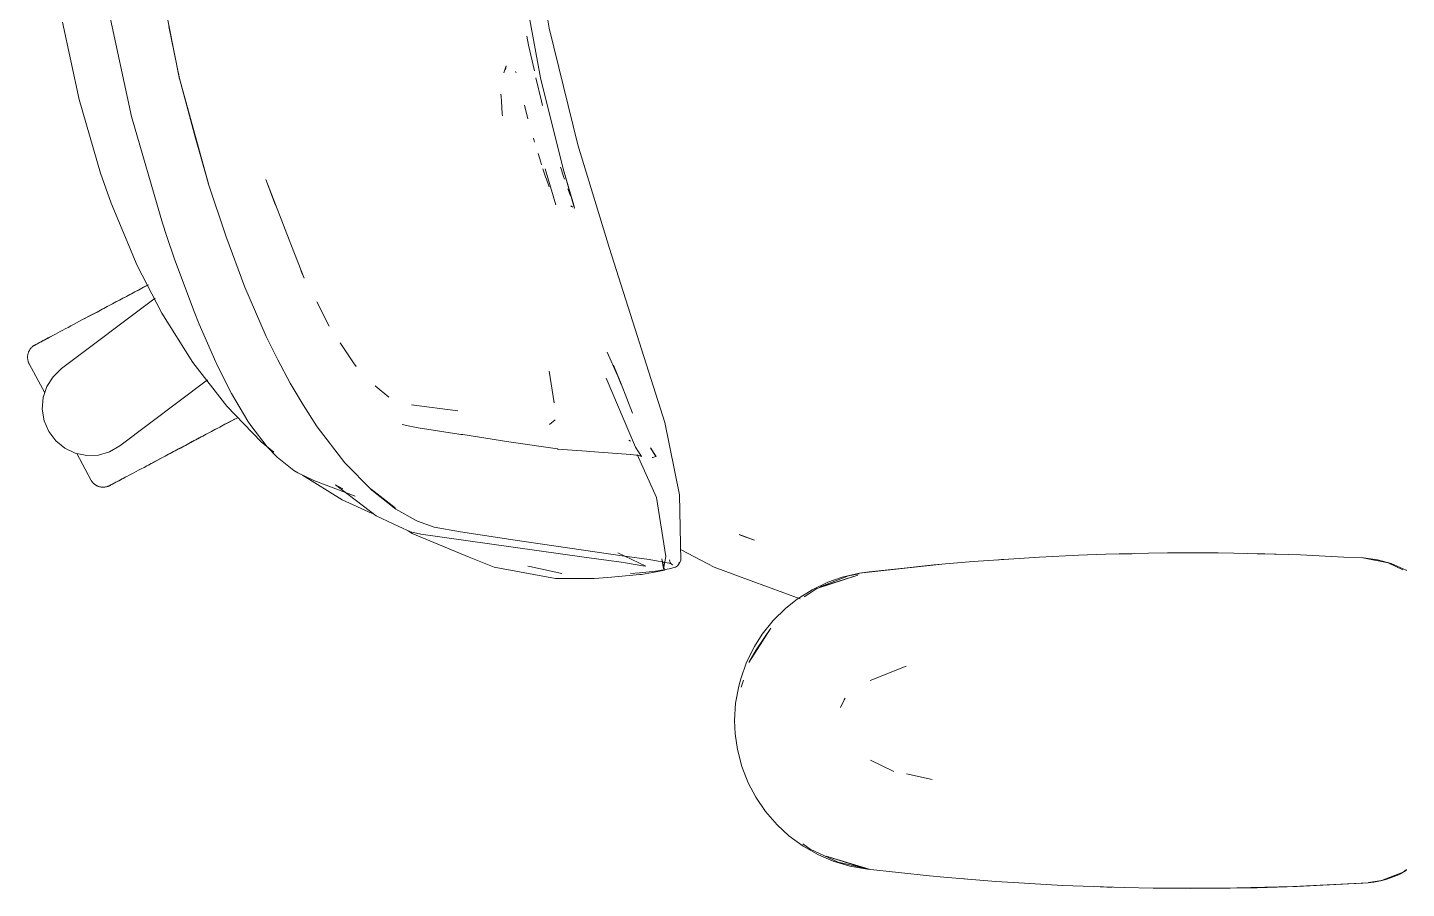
# Model space of a CAD drawing. Header units: millimetres. Extents: x 155927 to 317870, y -36033 to 97293.
# Drawn here: x 200583.1 to 200981.4, y 12528.9 to 12777.7 of the extents above; entities that cross this region are included whole.
import ezdxf

# ---------------------------------------------------------------- set-up
doc = ezdxf.new("R2010")
doc.units = ezdxf.units.MM
doc.header["$MEASUREMENT"] = 0
doc.layers.add('G-IMPT', color=8, linetype='CONTINUOUS', lineweight=9)
doc.layers.add('I-FURN', color=8, linetype='CONTINUOUS', lineweight=9)

msp = doc.modelspace()

# ---------------------------------------------------------------- linework, layer by layer
at = {"layer": 'G-IMPT'}
for p, q in [((200733.73, 12777.48), (200727.47, 12815.22)), ((200620.77, 12794.05), (200626.98, 12762.8)), ((200626.98, 12762.8), (200620.77, 12793.97)), ((200731.27, 12763.16), (200726.33, 12789.83)), ((200606.42, 12782.77), (200613.09, 12751.98)), ((200597.99, 12756.88), (200593.18, 12779.25)), ((200626.94, 12762.92), (200623.87, 12777.94)), ((200742.04, 12743.79), (200733.73, 12777.48)), ((200727.32, 12775.2), (200727.79, 12772.57)), ((200727.79, 12772.57), (200729.49, 12765.15)), ((200721.38, 12766.57), (200720.69, 12764.62)), ((200721.38, 12766.57), (200721.16, 12765.52)), ((200724.05, 12764.97), (200724.18, 12764.55)), ((200631.6, 12745.67), (200626.94, 12762.92)), ((200626.94, 12762.92), (200635.37, 12732.51)), ((200626.94, 12762.92), (200635.33, 12732.42)), ((200729.95, 12763.18), (200731.5, 12756.42)), ((200731.27, 12763.16), (200737.81, 12736.84)), ((200604.16, 12735.64), (200597.99, 12756.88)), ((200719.84, 12758.47), (200719.85, 12757.77)), ((200719.95, 12756.4), (200719.85, 12757.77)), ((200719.95, 12756.4), (200720.22, 12752.7)), ((200731.5, 12756.42), (200731.84, 12755.14)), ((200622.03, 12721.15), (200613.09, 12751.98)), ((200720.22, 12752.7), (200720.26, 12752.21)), ((200727.64, 12751.34), (200726.65, 12755.2)), ((200727.64, 12751.34), (200727.25, 12752.87)), ((200631.6, 12745.67), (200635.37, 12732.51)), ((200729.55, 12744.55), (200729.22, 12745.67)), ((200731.33, 12738.76), (200730.54, 12741.26)), ((200742.04, 12743.79), (200751.23, 12713.82)), ((200731.58, 12737.98), (200731.33, 12738.76)), ((200732.73, 12734.55), (200731.96, 12736.85)), ((200732.62, 12736.85), (200735.66, 12726.42)), ((200737.19, 12736.84), (200737.04, 12737.3)), ((200737.19, 12736.84), (200737.92, 12734.62)), ((200737.81, 12736.84), (200741.08, 12725.62)), ((200737.81, 12736.84), (200740.88, 12726.31)), ((200737.81, 12736.84), (200740.93, 12726.02)), ((200607.24, 12726.91), (200604.16, 12735.64)), ((200640.33, 12717.51), (200635.33, 12732.42)), ((200651.92, 12733.76), (200654.65, 12726.33)), ((200651.92, 12733.76), (200658.64, 12716.31)), ((200732.73, 12734.55), (200732.98, 12733.83)), ((200733.74, 12731.67), (200732.98, 12733.83)), ((200738.21, 12733.82), (200737.92, 12734.62)), ((200739.19, 12731.06), (200739.54, 12730.09)), ((200739.54, 12730.09), (200739.94, 12729.02)), ((200607.24, 12726.91), (200614.75, 12708.93)), ((200739.99, 12726.16), (200740.6, 12725.77)), ((200739.99, 12726.16), (200740.2, 12726.01)), ((200740.88, 12726.31), (200740.93, 12726.02)), ((200741.08, 12725.62), (200740.95, 12725.38)), ((200622.03, 12721.15), (200623.22, 12717.55)), ((200625.56, 12710.73), (200623.22, 12717.55)), ((200640.33, 12717.51), (200645.79, 12702.63)), ((200658.64, 12716.31), (200659.3, 12714.59)), ((200659.3, 12714.59), (200663.02, 12705.26)), ((200751.23, 12713.82), (200767.22, 12663.58)), ((200614.75, 12708.93), (200621.85, 12695.16)), ((200625.56, 12710.73), (200631.16, 12695.65)), ((200663.02, 12705.26), (200662.03, 12707.5)), ((200645.79, 12702.63), (200651.97, 12688.4)), ((200670.2, 12691.42), (200666.65, 12698.39)), ((200621.85, 12695.16), (200630.82, 12680.86)), ((200632.64, 12691.97), (200631.16, 12695.65)), ((200637.42, 12681.02), (200632.64, 12691.97)), ((200655.36, 12681.67), (200651.97, 12688.4)), ((200673.73, 12685.95), (200673.33, 12686.53)), ((200677.22, 12680.82), (200673.73, 12685.95)), ((200630.82, 12680.86), (200640.63, 12668.26)), ((200637.42, 12681.02), (200637.64, 12680.57)), ((200641.64, 12672.56), (200637.64, 12680.57)), ((200655.36, 12681.67), (200658.93, 12674.88)), ((200677.22, 12680.82), (200677.97, 12679.71)), ((200753.51, 12677.14), (200750.47, 12683.85)), ((200754.54, 12674.56), (200752.34, 12680.11)), ((200735.18, 12669.23), (200733.78, 12678.39)), ((200758.67, 12656.42), (200750.24, 12676.4)), ((200754.54, 12674.76), (200752.52, 12679.66)), ((200752.52, 12679.66), (200754.54, 12674.56)), ((200641.64, 12672.56), (200641.94, 12671.96)), ((200662.7, 12668.65), (200658.93, 12674.88)), ((200683.5, 12674.18), (200687.4, 12670.85)), ((200754.54, 12674.76), (200757.79, 12666.29)), ((200650.58, 12657.97), (200640.63, 12668.26)), ((200641.94, 12671.96), (200646.68, 12663.97)), ((200662.7, 12668.65), (200666.58, 12662.56)), ((200707.35, 12666.9), (200693.99, 12668.68)), ((200693.99, 12668.68), (200694.47, 12668.54)), ((200735.18, 12669.23), (200735.14, 12669.58)), ((200735.54, 12664.28), (200733.9, 12663)), ((200647.54, 12662.68), (200646.68, 12663.97)), ((200652.25, 12656.55), (200647.54, 12662.68)), ((200666.58, 12662.56), (200666.75, 12662.3)), ((200674.77, 12651.86), (200666.75, 12662.3)), ((200691.31, 12662.98), (200693.48, 12662.52)), ((200693.48, 12662.52), (200695.46, 12662.1)), ((200695.93, 12662.03), (200695.46, 12662.1)), ((200707.65, 12660.22), (200695.93, 12662.03)), ((200707.65, 12660.22), (200708.26, 12660.13)), ((200771.41, 12642.62), (200767.22, 12663.58)), ((200650.58, 12657.97), (200654.26, 12654.97)), ((200655.15, 12653.52), (200652.25, 12656.55)), ((200708.77, 12660.05), (200708.26, 12660.13)), ((200722.13, 12657.94), (200708.77, 12660.05)), ((200722.13, 12657.94), (200736.2, 12655.9)), ((200757.22, 12658.14), (200756.79, 12658.41)), ((200760.43, 12653.75), (200758.67, 12656.42)), ((200764.64, 12653.75), (200763.05, 12656.21)), ((200763.05, 12656.21), (200764.58, 12653.73)), ((200764.58, 12653.73), (200763.09, 12656.2)), ((200660.01, 12649.66), (200655.15, 12653.52)), ((200736.27, 12655.89), (200736.2, 12655.9)), ((200736.27, 12655.89), (200744.52, 12655.28)), ((200744.52, 12655.28), (200745.5, 12655.2)), ((200745.5, 12655.2), (200753.36, 12654.64)), ((200753.36, 12654.64), (200757.24, 12654.35)), ((200757.32, 12654.34), (200757.24, 12654.35)), ((200757.32, 12654.34), (200759.7, 12654.04)), ((200764.78, 12641.92), (200759.17, 12654.27)), ((200759.71, 12654.04), (200759.7, 12654.04)), ((200759.71, 12654.04), (200760.43, 12653.75)), ((200763.54, 12653.43), (200763.7, 12653.45)), ((200763.7, 12653.45), (200764.58, 12653.73)), ((200764.64, 12653.75), (200764.58, 12653.73)), ((200660.01, 12649.66), (200661.15, 12649.04)), ((200661.15, 12649.04), (200663.59, 12647.87)), ((200673.95, 12641.23), (200662.51, 12648.35)), ((200674.77, 12651.86), (200682.5, 12643.96)), ((200663.59, 12647.87), (200665.81, 12646.8)), ((200677.72, 12642.29), (200665.81, 12646.8)), ((200672.06, 12645.52), (200674.1, 12644.36)), ((200672.06, 12645.52), (200683.77, 12636.58)), ((200682.29, 12644.27), (200689.24, 12638.87)), ((200682.29, 12644.27), (200685.87, 12641.46)), ((200682.58, 12637.25), (200673.95, 12641.23)), ((200689.47, 12638.54), (200682.5, 12643.96)), ((200689.24, 12638.87), (200685.87, 12641.46)), ((200764.78, 12641.92), (200767.5, 12624.87)), ((200771.41, 12642.62), (200771.79, 12623.64)), ((200690.29, 12633.54), (200683.77, 12636.58)), ((200689.47, 12638.54), (200695.3, 12635.26)), ((200690.29, 12633.54), (200693.66, 12631.97)), ((200695.3, 12635.26), (200695.73, 12635.04)), ((200700.52, 12633.29), (200695.73, 12635.04)), ((200700.52, 12633.29), (200708.19, 12631.99)), ((200693.04, 12632.26), (200694.21, 12631.49)), ((200696.65, 12631.33), (200693.66, 12631.97)), ((200694.21, 12631.49), (200710.66, 12624.69)), ((200743.86, 12624.65), (200696.65, 12631.33)), ((200723.95, 12629.6), (200708.19, 12631.99)), ((200754.83, 12625.04), (200723.95, 12629.6)), ((200788.67, 12631.16), (200793.13, 12629.53)), ((200788.67, 12631.16), (200789.25, 12630.9)), ((200793.13, 12629.53), (200789.25, 12630.9)), ((200710.66, 12624.69), (200714.03, 12623.3)), ((200743.86, 12624.65), (200754.53, 12623.21)), ((200761.71, 12622.02), (200753.58, 12625.88)), ((200762.68, 12623.93), (200754.83, 12625.04)), ((200766.81, 12621.29), (200767.5, 12624.87)), ((200771.73, 12626.82), (200779.63, 12622.68)), ((200866.53, 12624.09), (200875.4, 12624.65)), ((200886.71, 12625.19), (200875.4, 12624.65)), ((200886.71, 12625.19), (200894.59, 12625.49)), ((200906.89, 12625.78), (200894.59, 12625.49)), ((200898.46, 12625.57), (200900.12, 12625.65)), ((200900.12, 12625.65), (200902.19, 12625.65)), ((200906.89, 12625.78), (200912.36, 12625.86)), ((200927.08, 12625.86), (200912.36, 12625.86)), ((200931.59, 12625.81), (200927.08, 12625.86)), ((200931.59, 12625.81), (200947.26, 12625.43)), ((200938.31, 12625.63), (200940.53, 12625.63)), ((200943.84, 12625.49), (200940.53, 12625.63)), ((200947.26, 12625.43), (200950.8, 12625.31)), ((200963.36, 12624.69), (200950.8, 12625.31)), ((200963.36, 12624.69), (200969.03, 12624.41)), ((200976.15, 12623.04), (200968.8, 12624.41)), ((200969.03, 12624.41), (200973.04, 12623.91)), ((200717.89, 12621.71), (200714.03, 12623.3)), ((200735.58, 12618.47), (200717.89, 12621.71)), ((200728.14, 12621.92), (200727.57, 12622.07)), ((200737.45, 12619.88), (200728.14, 12621.92)), ((200755.82, 12623), (200754.53, 12623.21)), ((200755.82, 12623), (200760.85, 12622.16)), ((200764.52, 12620.62), (200759.83, 12620.1)), ((200760.47, 12619.63), (200764.72, 12620.44)), ((200761.71, 12622.02), (200760.85, 12622.16)), ((200768.95, 12622.82), (200762.68, 12623.93)), ((200765.14, 12620.7), (200764.52, 12620.62)), ((200764.72, 12620.44), (200767.05, 12620.88)), ((200765.14, 12620.7), (200768.41, 12621.23)), ((200766.32, 12624.16), (200766.81, 12621.29)), ((200766.32, 12624.16), (200767.05, 12620.88)), ((200768.33, 12622.99), (200768.95, 12622.82)), ((200768.33, 12622.99), (200769.43, 12622.43)), ((200770.28, 12621.78), (200768.41, 12621.23)), ((200768.52, 12623.87), (200768.6, 12623.37)), ((200768.92, 12622.83), (200768.6, 12623.37)), ((200768.92, 12622.83), (200769.43, 12622.43)), ((200770.28, 12621.78), (200770.81, 12622.1)), ((200770.81, 12622.1), (200771.19, 12622.6)), ((200771.79, 12623.64), (200771.19, 12622.6)), ((200771.32, 12623.22), (200771.19, 12622.6)), ((200771.19, 12622.6), (200771.21, 12622.67)), ((200771.32, 12623.22), (200771.21, 12622.67)), ((200779.63, 12622.68), (200781.39, 12621.76)), ((200787.36, 12619.57), (200781.39, 12621.76)), ((200823.41, 12620.03), (200846.36, 12622.48)), ((200823.41, 12620.03), (200844.85, 12622.38)), ((200823.41, 12620.03), (200826.23, 12620.36)), ((200846.36, 12622.48), (200826.23, 12620.36)), ((200827.74, 12620.5), (200826.23, 12620.36)), ((200844.85, 12622.38), (200856.24, 12623.36)), ((200866.53, 12624.09), (200856.24, 12623.36)), ((200864.49, 12623.96), (200863.07, 12623.82)), ((200864.49, 12623.96), (200866.39, 12624.05)), ((200973.04, 12623.91), (200976.99, 12622.84)), ((200980.41, 12620.94), (200976.15, 12623.04)), ((200981.32, 12620.86), (200976.99, 12622.84)), ((200981.32, 12620.86), (200981.43, 12620.78)), ((200735.58, 12618.47), (200742.55, 12618.44)), ((200742.55, 12618.44), (200746.72, 12618.44)), ((200750.68, 12618.78), (200746.72, 12618.44)), ((200760, 12619.59), (200750.68, 12618.78)), ((200759.83, 12620.1), (200757.24, 12619.89)), ((200760, 12619.59), (200760.47, 12619.63)), ((200806.3, 12612.62), (200787.36, 12619.57)), ((200809.73, 12615.23), (200814.31, 12617.42)), ((200811.06, 12615.63), (200822.91, 12619.44)), ((200811.06, 12615.63), (200813.76, 12616.53)), ((200820.28, 12619.23), (200812.1, 12616.03)), ((200813.76, 12616.53), (200822.91, 12619.44)), ((200814.31, 12617.42), (200818.45, 12618.87)), ((200823.41, 12620.03), (200818.45, 12618.87)), ((200823.33, 12619.81), (200820.28, 12619.23)), ((200802.1, 12609.88), (200805.41, 12612.5)), ((200809.73, 12615.23), (200805.41, 12612.5)), ((200811.06, 12615.63), (200807.48, 12613.21)), ((200798.5, 12606.33), (200802.1, 12609.88)), ((200798.5, 12606.33), (200795.31, 12602.36)), ((200791.45, 12594.2), (200797.77, 12604.15)), ((200793.04, 12598.81), (200795.31, 12602.36)), ((200793.61, 12597.88), (200797.77, 12604.15)), ((200790.8, 12594.3), (200793.04, 12598.81)), ((200791.45, 12594.2), (200793.61, 12597.88)), ((200790.8, 12594.3), (200789.09, 12589.53)), ((200836.93, 12593.13), (200826.5, 12588.98)), ((200788.52, 12587.4), (200789.09, 12589.53)), ((200789.89, 12589.09), (200789.27, 12587.06)), ((200787.64, 12582.45), (200788.52, 12587.4)), ((200787.35, 12577.41), (200787.64, 12582.45)), ((200817.96, 12581.24), (200818.98, 12583.46)), ((200818.98, 12583.46), (200819.27, 12583.91)), ((200787.35, 12577.41), (200787.52, 12573.56)), ((200788.17, 12569.05), (200787.52, 12573.56)), ((200788.17, 12569.05), (200789.43, 12564.18)), ((200826.6, 12566.03), (200833.38, 12562.76)), ((200791.26, 12559.47), (200789.43, 12564.18)), ((200844.43, 12560.43), (200836.99, 12562)), ((200793.45, 12555.31), (200791.26, 12559.47)), ((200793.45, 12555.31), (200796.28, 12551.14)), ((200796.28, 12551.14), (200799.6, 12547.31)), ((200803.04, 12544.14), (200799.6, 12547.31)), ((200803.04, 12544.14), (200807.13, 12541.14)), ((200807.08, 12541.83), (200809.19, 12540.24)), ((200811.57, 12538.63), (200807.13, 12541.14)), ((200817.26, 12536.5), (200809.19, 12540.24)), ((200811.57, 12538.63), (200815.81, 12536.82)), ((200826.23, 12534.46), (200813.76, 12538.29)), ((200813.76, 12538.29), (200822.91, 12535.38)), ((200815.81, 12536.82), (200820.67, 12535.35)), ((200817.26, 12536.5), (200825.66, 12534.59)), ((200825.71, 12534.46), (200820.67, 12535.35)), ((200826.23, 12534.46), (200822.91, 12535.38)), ((200843.64, 12532.55), (200825.71, 12534.46)), ((200974.27, 12531.24), (200980.47, 12533.65)), ((200979.44, 12532.98), (200975.8, 12531.59)), ((200979.44, 12532.98), (200981.43, 12534.12)), ((200980.47, 12533.65), (200981.43, 12534.36)), ((200847.77, 12532.21), (200843.64, 12532.55)), ((200862.83, 12530.96), (200847.77, 12532.21)), ((200854.64, 12531.61), (200852.97, 12531.78)), ((200862.83, 12530.96), (200867.91, 12530.63)), ((200867.91, 12530.63), (200882.05, 12529.82)), ((200888.08, 12529.57), (200882.05, 12529.82)), ((200888.08, 12529.57), (200899.84, 12529.18)), ((200892.96, 12529.43), (200894.9, 12529.32)), ((200894.9, 12529.32), (200896.39, 12529.31)), ((200908.25, 12529.02), (200899.84, 12529.18)), ((200908.25, 12529.02), (200938.27, 12529.13)), ((200908.25, 12529.02), (200928.44, 12528.97)), ((200908.25, 12529.02), (200919.05, 12528.93)), ((200938.27, 12529.13), (200919.05, 12528.93)), ((200928.44, 12528.97), (200949.83, 12529.47)), ((200928.44, 12528.97), (200948.63, 12529.44)), ((200928.44, 12528.97), (200938.27, 12529.13)), ((200928.44, 12529.01), (200930.48, 12528.99)), ((200930.48, 12528.99), (200932.39, 12529.06)), ((200938.27, 12529.13), (200949.83, 12529.47)), ((200948.63, 12529.44), (200970.41, 12530.52)), ((200948.63, 12529.44), (200968.8, 12530.41)), ((200949.83, 12529.47), (200948.63, 12529.44)), ((200949.83, 12529.47), (200970.41, 12530.52)), ((200970.41, 12530.52), (200968.8, 12530.41)), ((200970.41, 12530.52), (200972.06, 12530.78)), ((200974.27, 12531.24), (200970.43, 12530.66)), ((200974.45, 12531.22), (200972.06, 12530.78)), ((200974.45, 12531.22), (200975.8, 12531.59))]:
    msp.add_line(p, q, dxfattribs=at)
at = {"layer": 'I-FURN'}
for p, q in [((200611.62, 12699.99), (200610.61, 12699.46)), ((200611.08, 12699.7), (200612.08, 12700.24)), ((200612.62, 12700.53), (200611.62, 12699.99)), ((200612.08, 12700.24), (200613.08, 12700.77)), ((200613.62, 12701.06), (200612.62, 12700.53)), ((200613.08, 12700.77), (200614.08, 12701.3)), ((200614.61, 12701.58), (200613.62, 12701.06)), ((200614.08, 12701.3), (200615.07, 12701.83)), ((200615.6, 12702.11), (200614.61, 12701.58)), ((200615.07, 12701.83), (200616.05, 12702.35)), ((200616.58, 12702.63), (200615.6, 12702.11)), ((200616.05, 12702.35), (200617.03, 12702.87)), ((200617.55, 12703.15), (200616.58, 12702.63)), ((200617.03, 12702.87), (200617.99, 12703.38)), ((200592.85, 12679.13), (200619.92, 12699.52)), ((200604.63, 12696.28), (200603.66, 12695.76)), ((200604.1, 12696), (200605.08, 12696.52)), ((200605.61, 12696.8), (200604.63, 12696.28)), ((200605.08, 12696.52), (200606.07, 12697.04)), ((200606.6, 12697.33), (200605.61, 12696.8)), ((200606.07, 12697.04), (200607.06, 12697.57)), ((200607.6, 12697.86), (200606.6, 12697.33)), ((200607.06, 12697.57), (200608.06, 12698.1)), ((200608.6, 12698.39), (200607.6, 12697.86)), ((200608.06, 12698.1), (200609.06, 12698.63)), ((200609.61, 12698.92), (200608.6, 12698.39)), ((200609.06, 12698.63), (200610.07, 12699.17)), ((200610.61, 12699.46), (200609.61, 12698.92)), ((200610.07, 12699.17), (200611.08, 12699.7)), ((200597.22, 12692.34), (200596.37, 12691.89)), ((200598.09, 12692.8), (200597.22, 12692.34)), ((200598.97, 12693.27), (200598.09, 12692.8)), ((200599.88, 12693.75), (200598.97, 12693.27)), ((200599.39, 12693.49), (200600.3, 12693.98)), ((200600.8, 12694.24), (200599.88, 12693.75)), ((200600.3, 12693.98), (200601.23, 12694.47)), ((200601.74, 12694.74), (200600.8, 12694.24)), ((200601.23, 12694.47), (200602.18, 12694.97)), ((200602.69, 12695.25), (200601.74, 12694.74)), ((200602.18, 12694.97), (200603.13, 12695.48)), ((200603.66, 12695.76), (200602.69, 12695.25)), ((200603.13, 12695.48), (200604.1, 12696)), ((200589.34, 12688.15), (200588.8, 12687.86)), ((200589.04, 12687.99), (200589.59, 12688.28)), ((200589.91, 12688.45), (200589.34, 12688.15)), ((200589.59, 12688.28), (200590.18, 12688.59)), ((200590.51, 12688.77), (200589.91, 12688.45)), ((200591.14, 12689.1), (200590.51, 12688.77)), ((200591.81, 12689.46), (200591.14, 12689.1)), ((200592.5, 12689.83), (200591.81, 12689.46)), ((200593.22, 12690.21), (200592.5, 12689.83)), ((200593.97, 12690.61), (200593.22, 12690.21)), ((200594.75, 12691.02), (200593.97, 12690.61)), ((200595.55, 12691.45), (200594.75, 12691.02)), ((200596.37, 12691.89), (200595.55, 12691.45)), ((200583.37, 12683.93), (200583.43, 12684.07)), ((200583.43, 12684.07), (200583.51, 12684.22)), ((200583.51, 12684.22), (200583.58, 12684.36)), ((200583.58, 12684.36), (200583.66, 12684.5)), ((200583.66, 12684.5), (200583.75, 12684.64)), ((200583.75, 12684.64), (200583.84, 12684.77)), ((200583.84, 12684.77), (200583.94, 12684.9)), ((200583.94, 12684.9), (200584.04, 12685.02)), ((200584.04, 12685.02), (200584.15, 12685.14)), ((200584.15, 12685.14), (200584.26, 12685.26)), ((200584.26, 12685.26), (200584.38, 12685.37)), ((200584.38, 12685.37), (200584.5, 12685.47)), ((200584.5, 12685.47), (200584.63, 12685.57)), ((200584.63, 12685.57), (200584.76, 12685.67)), ((200584.76, 12685.67), (200584.89, 12685.76)), ((200584.89, 12685.76), (200585.03, 12685.85)), ((200585.03, 12685.85), (200585.17, 12685.93)), ((200585.17, 12685.93), (200585.2, 12685.95)), ((200585.2, 12685.95), (200585.22, 12685.96)), ((200585.21, 12685.95), (200585.2, 12685.95)), ((200585.25, 12685.97), (200585.21, 12685.95)), ((200585.22, 12685.96), (200585.28, 12685.99)), ((200585.33, 12686.02), (200585.25, 12685.97)), ((200585.28, 12685.99), (200585.38, 12686.04)), ((200585.46, 12686.08), (200585.33, 12686.02)), ((200585.38, 12686.04), (200585.53, 12686.12)), ((200585.62, 12686.17), (200585.46, 12686.08)), ((200585.53, 12686.12), (200585.71, 12686.21)), ((200585.82, 12686.27), (200585.62, 12686.17)), ((200585.71, 12686.21), (200585.92, 12686.33)), ((200586.06, 12686.4), (200585.82, 12686.27)), ((200585.92, 12686.33), (200586.18, 12686.47)), ((200586.34, 12686.55), (200586.06, 12686.4)), ((200586.18, 12686.47), (200586.48, 12686.63)), ((200586.66, 12686.72), (200586.34, 12686.55)), ((200586.48, 12686.63), (200586.82, 12686.8)), ((200587.01, 12686.91), (200586.66, 12686.72)), ((200586.82, 12686.8), (200587.19, 12687)), ((200587.41, 12687.12), (200587.01, 12686.91)), ((200587.19, 12687), (200587.6, 12687.22)), ((200587.83, 12687.35), (200587.41, 12687.12)), ((200587.6, 12687.22), (200588.04, 12687.46)), ((200588.3, 12687.59), (200587.83, 12687.35)), ((200588.04, 12687.46), (200588.53, 12687.71)), ((200588.8, 12687.86), (200588.3, 12687.59)), ((200588.53, 12687.71), (200589.04, 12687.99)), ((200583.07, 12682.52), (200583.08, 12682.68)), ((200583.07, 12682.35), (200583.07, 12682.52)), ((200583.07, 12682.19), (200583.07, 12682.35)), ((200583.08, 12682.03), (200583.07, 12682.19)), ((200583.08, 12682.68), (200583.09, 12682.84)), ((200583.1, 12681.87), (200583.08, 12682.03)), ((200583.09, 12682.84), (200583.11, 12683)), ((200583.12, 12681.71), (200583.1, 12681.87)), ((200583.11, 12683), (200583.14, 12683.16)), ((200583.15, 12681.55), (200583.12, 12681.71)), ((200583.14, 12683.16), (200583.17, 12683.31)), ((200583.19, 12681.4), (200583.15, 12681.55)), ((200583.17, 12683.31), (200583.21, 12683.47)), ((200583.23, 12681.24), (200583.19, 12681.4)), ((200583.21, 12683.47), (200583.26, 12683.62)), ((200583.28, 12681.09), (200583.23, 12681.24)), ((200583.26, 12683.62), (200583.31, 12683.78)), ((200583.34, 12680.94), (200583.28, 12681.09)), ((200583.31, 12683.78), (200583.37, 12683.93)), ((200583.4, 12680.79), (200583.34, 12680.94)), ((200583.46, 12680.64), (200583.4, 12680.79)), ((200583.54, 12680.5), (200583.46, 12680.64)), ((200583.54, 12680.5), (200588.01, 12672.09)), ((200588.62, 12673.93), (200590.42, 12676.79)), ((200590.42, 12676.79), (200592.85, 12679.13)), ((200587.56, 12670.73), (200588.62, 12673.93)), ((200635.01, 12675.85), (200609.69, 12656.78)), ((200587.29, 12667.37), (200587.56, 12670.73)), ((200587.84, 12664.04), (200587.29, 12667.37)), ((200641.48, 12663.77), (200642.4, 12664.26)), ((200642.89, 12664.52), (200641.98, 12664.04)), ((200642.4, 12664.26), (200643.3, 12664.74)), ((200643.3, 12664.74), (200643.87, 12665.04)), ((200589.16, 12660.94), (200587.84, 12664.04)), ((200591.19, 12658.25), (200589.16, 12660.94)), ((200633.68, 12659.62), (200634.68, 12660.15)), ((200635.22, 12660.44), (200634.22, 12659.91)), ((200634.68, 12660.15), (200635.67, 12660.68)), ((200636.21, 12660.97), (200635.22, 12660.44)), ((200635.67, 12660.68), (200636.66, 12661.21)), ((200637.2, 12661.49), (200636.21, 12660.97)), ((200636.66, 12661.21), (200637.65, 12661.73)), ((200638.18, 12662.01), (200637.2, 12661.49)), ((200637.65, 12661.73), (200638.62, 12662.25)), ((200639.14, 12662.53), (200638.18, 12662.01)), ((200638.62, 12662.25), (200639.59, 12662.76)), ((200640.1, 12663.04), (200639.14, 12662.53)), ((200639.59, 12662.76), (200640.54, 12663.27)), ((200641.05, 12663.54), (200640.1, 12663.04)), ((200640.54, 12663.27), (200641.48, 12663.77)), ((200641.98, 12664.04), (200641.05, 12663.54)), ((200593.81, 12656.12), (200591.19, 12658.25)), ((200609.69, 12656.78), (200606.78, 12655.09)), ((200627.21, 12656.18), (200626.23, 12655.66)), ((200626.68, 12655.9), (200627.66, 12656.43)), ((200628.2, 12656.71), (200627.21, 12656.18)), ((200627.66, 12656.43), (200628.66, 12656.95)), ((200629.2, 12657.24), (200628.2, 12656.71)), ((200628.66, 12656.95), (200629.66, 12657.49)), ((200630.2, 12657.77), (200629.2, 12657.24)), ((200629.66, 12657.49), (200630.66, 12658.02)), ((200631.2, 12658.31), (200630.2, 12657.77)), ((200630.66, 12658.02), (200631.67, 12658.55)), ((200632.21, 12658.84), (200631.2, 12658.31)), ((200631.67, 12658.55), (200632.67, 12659.09)), ((200633.21, 12659.38), (200632.21, 12658.84)), ((200632.67, 12659.09), (200633.68, 12659.62)), ((200634.22, 12659.91), (200633.21, 12659.38)), ((200596.86, 12654.67), (200593.81, 12656.12)), ((200600.17, 12654), (200596.86, 12654.67)), ((200597.32, 12654.58), (200601.35, 12647)), ((200603.54, 12654.14), (200600.17, 12654)), ((200606.78, 12655.09), (200603.54, 12654.14)), ((200619.68, 12652.18), (200618.82, 12651.72)), ((200619.21, 12651.93), (200620.09, 12652.4)), ((200620.57, 12652.65), (200619.68, 12652.18)), ((200620.09, 12652.4), (200620.99, 12652.87)), ((200621.48, 12653.14), (200620.57, 12652.65)), ((200620.99, 12652.87), (200621.9, 12653.36)), ((200622.4, 12653.63), (200621.48, 12653.14)), ((200621.9, 12653.36), (200622.83, 12653.85)), ((200623.34, 12654.12), (200622.4, 12653.63)), ((200622.83, 12653.85), (200623.77, 12654.36)), ((200624.29, 12654.63), (200623.34, 12654.12)), ((200623.77, 12654.36), (200624.73, 12654.87)), ((200625.25, 12655.14), (200624.29, 12654.63)), ((200624.73, 12654.87), (200625.7, 12655.38)), ((200626.23, 12655.66), (200625.25, 12655.14)), ((200625.7, 12655.38), (200626.68, 12655.9)), ((200611.77, 12647.98), (200612.39, 12648.3)), ((200612.39, 12648.3), (200613.04, 12648.65)), ((200613.04, 12648.65), (200613.72, 12649.01)), ((200613.72, 12649.01), (200614.42, 12649.39)), ((200614.42, 12649.39), (200615.16, 12649.78)), ((200615.16, 12649.78), (200615.92, 12650.18)), ((200615.92, 12650.18), (200616.71, 12650.6)), ((200616.71, 12650.6), (200617.52, 12651.03)), ((200617.52, 12651.03), (200618.36, 12651.48)), ((200618.82, 12651.72), (200617.97, 12651.27)), ((200618.36, 12651.48), (200619.21, 12651.93)), ((200601.37, 12646.96), (200601.35, 12647)), ((200601.45, 12646.82), (200601.37, 12646.96)), ((200601.54, 12646.68), (200601.45, 12646.82)), ((200601.63, 12646.55), (200601.54, 12646.68)), ((200601.72, 12646.42), (200601.63, 12646.55)), ((200601.82, 12646.3), (200601.72, 12646.42)), ((200601.93, 12646.17), (200601.82, 12646.3)), ((200602.04, 12646.06), (200601.93, 12646.17)), ((200602.16, 12645.95), (200602.04, 12646.06)), ((200602.28, 12645.84), (200602.16, 12645.95)), ((200602.4, 12645.73), (200602.28, 12645.84)), ((200602.53, 12645.64), (200602.4, 12645.73)), ((200602.66, 12645.54), (200602.53, 12645.64)), ((200602.8, 12645.46), (200602.66, 12645.54)), ((200602.94, 12645.38), (200602.8, 12645.46)), ((200603.08, 12645.3), (200602.94, 12645.38)), ((200603.22, 12645.23), (200603.08, 12645.3)), ((200603.37, 12645.16), (200603.22, 12645.23)), ((200603.52, 12645.11), (200603.37, 12645.16)), ((200603.67, 12645.05), (200603.52, 12645.11)), ((200603.83, 12645.01), (200603.67, 12645.05)), ((200603.98, 12644.97), (200603.83, 12645.01)), ((200604.14, 12644.93), (200603.98, 12644.97)), ((200604.3, 12644.91), (200604.14, 12644.93)), ((200604.46, 12644.89), (200604.3, 12644.91)), ((200604.62, 12644.87), (200604.46, 12644.89)), ((200604.78, 12644.86), (200604.62, 12644.87)), ((200604.94, 12644.86), (200604.78, 12644.86)), ((200605.1, 12644.86), (200604.94, 12644.86)), ((200605.26, 12644.88), (200605.1, 12644.86)), ((200605.42, 12644.89), (200605.26, 12644.88)), ((200605.58, 12644.92), (200605.42, 12644.89)), ((200605.74, 12644.95), (200605.58, 12644.92)), ((200605.9, 12644.98), (200605.74, 12644.95)), ((200606.06, 12645.03), (200605.9, 12644.98)), ((200606.21, 12645.08), (200606.06, 12645.03)), ((200606.36, 12645.13), (200606.21, 12645.08)), ((200606.51, 12645.19), (200606.36, 12645.13)), ((200606.66, 12645.26), (200606.51, 12645.19)), ((200606.8, 12645.33), (200606.66, 12645.26)), ((200606.81, 12645.34), (200606.8, 12645.33)), ((200606.8, 12645.33), (200606.82, 12645.34)), ((200606.85, 12645.36), (200606.81, 12645.34)), ((200606.82, 12645.34), (200606.88, 12645.37)), ((200606.93, 12645.4), (200606.85, 12645.36)), ((200606.88, 12645.37), (200606.98, 12645.43)), ((200607.05, 12645.47), (200606.93, 12645.4)), ((200606.98, 12645.43), (200607.12, 12645.5)), ((200607.21, 12645.55), (200607.05, 12645.47)), ((200607.12, 12645.5), (200607.3, 12645.6)), ((200607.41, 12645.66), (200607.21, 12645.55)), ((200607.3, 12645.6), (200607.52, 12645.72)), ((200607.65, 12645.79), (200607.41, 12645.66)), ((200607.52, 12645.72), (200607.78, 12645.85)), ((200607.93, 12645.94), (200607.65, 12645.79)), ((200607.78, 12645.85), (200608.08, 12646.01)), ((200608.25, 12646.1), (200607.93, 12645.94)), ((200608.08, 12646.01), (200608.41, 12646.19)), ((200608.61, 12646.29), (200608.25, 12646.1)), ((200608.41, 12646.19), (200608.78, 12646.39)), ((200609, 12646.5), (200608.61, 12646.29)), ((200608.78, 12646.39), (200609.19, 12646.61)), ((200609.43, 12646.73), (200609, 12646.5)), ((200609.19, 12646.61), (200609.64, 12646.84)), ((200609.9, 12646.98), (200609.43, 12646.73)), ((200609.64, 12646.84), (200610.12, 12647.1)), ((200610.4, 12647.24), (200609.9, 12646.98)), ((200610.12, 12647.1), (200610.64, 12647.37)), ((200610.93, 12647.53), (200610.4, 12647.24)), ((200610.64, 12647.37), (200611.19, 12647.67)), ((200611.5, 12647.83), (200610.93, 12647.53)), ((200611.19, 12647.67), (200611.77, 12647.98))]:
    msp.add_line(p, q, dxfattribs=at)

doc.saveas('drawing.dxf')
